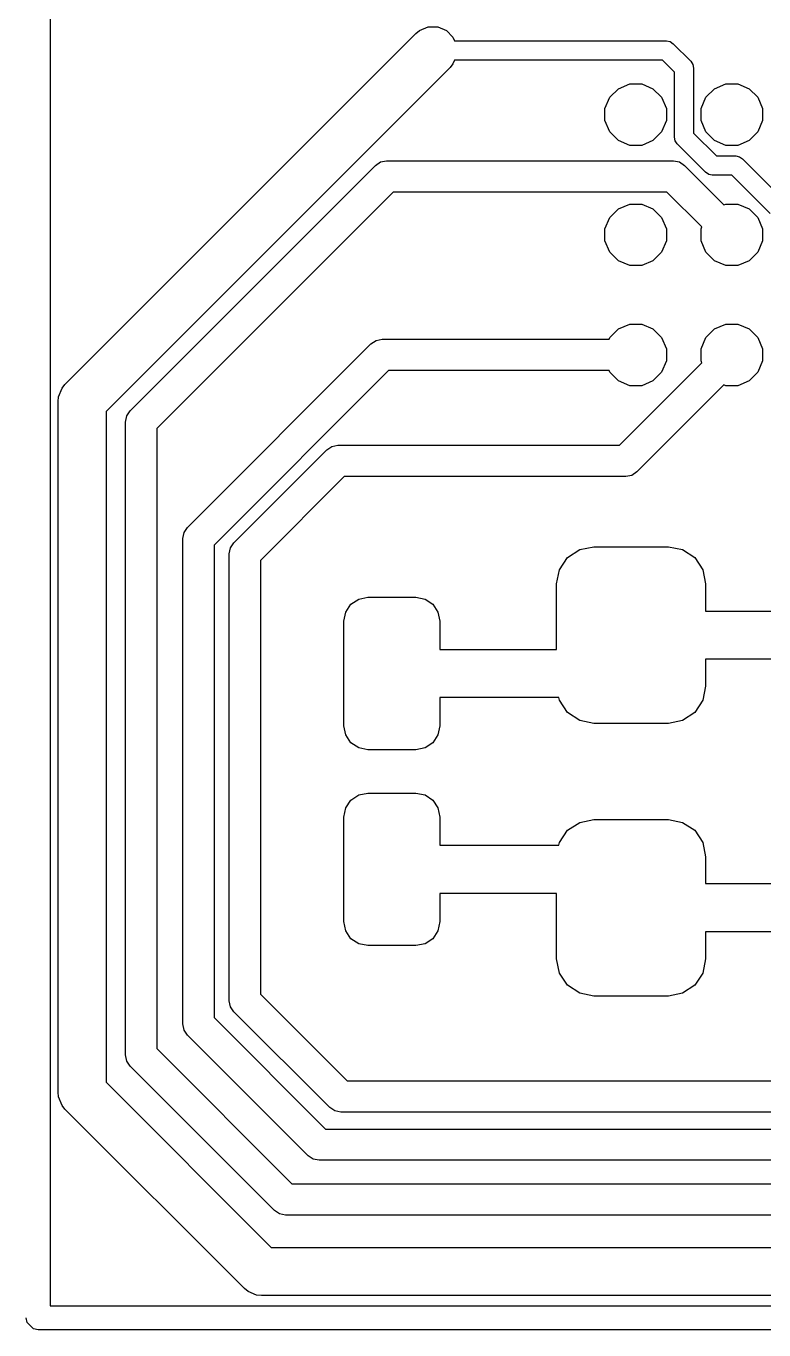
# Model space of a CAD drawing. Extents: x 163.2 to 181.3, y -89.4 to -81.1.
# Drawn here: x 164.4 to 167.47, y -89.38 to -83.95 of the extents above; entities that cross this region are included whole.
import ezdxf

# ---------------------------------------------------------------- set-up
doc = ezdxf.new("R2010")
doc.units = 13
doc.layers.add('BLACK', color=7, linetype='CONTINUOUS')

msp = doc.modelspace()

# ---------------------------------------------------------------- linework, layer by layer
at = {"layer": 'BLACK'}
for points in [[(164.496, -81.166), (164.496, -89.278)], [(164.496, -81.166), (164.496, -89.278)], [(164.558, -85.444), (166.019, -83.983)], [(166.019, -83.983), (166.034, -83.971)], [(166.034, -83.971), (166.07, -83.956)], [(166.07, -83.956), (166.11, -83.956)], [(166.11, -83.956), (166.146, -83.971)], [(166.146, -83.971), (166.173, -83.998)], [(166.173, -83.998), (166.18, -84.014)], [(166.18, -84.014), (167.062, -84.014)], [(167.062, -84.014), (167.077, -84.017)], [(167.077, -84.017), (167.09, -84.026)], [(167.09, -84.026), (167.163, -84.099)], [(166.18, -84.094), (166.173, -84.11)], [(167.045, -84.094), (166.18, -84.094)], [(167.095, -84.144), (167.045, -84.094)], [(166.161, -84.125), (164.729, -85.556)], [(166.173, -84.11), (166.161, -84.125)], [(167.095, -84.415), (167.095, -84.144)], [(167.163, -84.099), (167.172, -84.112)], [(167.172, -84.112), (167.175, -84.127)], [(167.175, -84.127), (167.175, -84.398)], [(166.862, -84.213), (166.909, -84.193)], [(166.909, -84.193), (166.959, -84.193)], [(166.959, -84.193), (167.006, -84.213)], [(167.262, -84.213), (167.309, -84.193)], [(167.309, -84.193), (167.359, -84.193)], [(167.359, -84.193), (167.406, -84.213)], [(166.806, -84.296), (166.826, -84.249)], [(166.826, -84.249), (166.862, -84.213)], [(167.006, -84.213), (167.042, -84.249)], [(167.042, -84.249), (167.062, -84.296)], [(167.206, -84.296), (167.226, -84.249)], [(167.226, -84.249), (167.262, -84.213)], [(167.406, -84.213), (167.442, -84.249)], [(167.442, -84.249), (167.462, -84.296)], [(166.806, -84.346), (166.806, -84.296)], [(167.062, -84.296), (167.062, -84.346)], [(167.206, -84.346), (167.206, -84.296)], [(167.462, -84.296), (167.462, -84.346)], [(166.826, -84.393), (166.806, -84.346)], [(167.062, -84.346), (167.042, -84.393)], [(167.226, -84.393), (167.206, -84.346)], [(167.462, -84.346), (167.442, -84.393)], [(166.862, -84.429), (166.826, -84.393)], [(167.042, -84.393), (167.006, -84.429)], [(167.098, -84.43), (167.095, -84.415)], [(167.175, -84.398), (167.27, -84.493)], [(167.262, -84.429), (167.226, -84.393)], [(167.442, -84.393), (167.406, -84.429)], [(166.909, -84.449), (166.862, -84.429)], [(166.959, -84.449), (166.909, -84.449)], [(167.006, -84.429), (166.959, -84.449)], [(167.107, -84.443), (167.098, -84.43)], [(167.225, -84.561), (167.107, -84.443)], [(167.309, -84.449), (167.262, -84.429)], [(167.359, -84.449), (167.309, -84.449)], [(167.406, -84.429), (167.359, -84.449)], [(165.851, -84.532), (165.872, -84.518)], [(165.872, -84.518), (165.897, -84.513)], [(165.897, -84.513), (167.091, -84.513)], [(167.091, -84.513), (167.116, -84.518)], [(167.116, -84.518), (167.137, -84.532)], [(167.27, -84.493), (167.351, -84.493)], [(167.351, -84.493), (167.366, -84.496)], [(167.366, -84.496), (167.379, -84.505)], [(167.379, -84.505), (167.562, -84.688)], [(164.829, -85.554), (165.851, -84.532)], [(167.137, -84.532), (167.301, -84.696)], [(167.238, -84.57), (167.225, -84.561)], [(167.253, -84.573), (167.238, -84.57)], [(167.334, -84.573), (167.253, -84.573)], [(167.494, -84.733), (167.334, -84.573)], [(165.924, -84.643), (164.94, -85.627)], [(167.064, -84.643), (165.924, -84.643)], [(167.209, -84.788), (167.064, -84.643)], [(166.826, -84.749), (166.862, -84.713)], [(166.862, -84.713), (166.909, -84.693)], [(166.909, -84.693), (166.959, -84.693)], [(166.959, -84.693), (167.006, -84.713)], [(167.006, -84.713), (167.042, -84.749)], [(167.301, -84.696), (167.309, -84.693)], [(167.309, -84.693), (167.359, -84.693)], [(167.359, -84.693), (167.406, -84.713)], [(167.406, -84.713), (167.442, -84.749)], [(166.806, -84.796), (166.826, -84.749)], [(166.806, -84.846), (166.806, -84.796)], [(167.042, -84.749), (167.062, -84.796)], [(167.062, -84.796), (167.062, -84.846)], [(167.206, -84.796), (167.209, -84.788)], [(167.206, -84.846), (167.206, -84.796)], [(167.442, -84.749), (167.462, -84.796)], [(167.462, -84.796), (167.462, -84.846)], [(166.826, -84.893), (166.806, -84.846)], [(167.062, -84.846), (167.042, -84.893)], [(167.226, -84.893), (167.206, -84.846)], [(167.462, -84.846), (167.442, -84.893)], [(166.862, -84.929), (166.826, -84.893)], [(167.042, -84.893), (167.006, -84.929)], [(167.262, -84.929), (167.226, -84.893)], [(167.442, -84.893), (167.406, -84.929)], [(166.909, -84.949), (166.862, -84.929)], [(166.959, -84.949), (166.909, -84.949)], [(167.006, -84.929), (166.959, -84.949)], [(167.309, -84.949), (167.262, -84.929)], [(167.359, -84.949), (167.309, -84.949)], [(167.406, -84.929), (167.359, -84.949)], [(166.826, -85.249), (166.862, -85.213)], [(166.862, -85.213), (166.909, -85.193)], [(166.909, -85.193), (166.959, -85.193)], [(166.959, -85.193), (167.006, -85.213)], [(167.006, -85.213), (167.042, -85.249)], [(167.226, -85.249), (167.262, -85.213)], [(167.262, -85.213), (167.309, -85.193)], [(167.309, -85.193), (167.359, -85.193)], [(167.359, -85.193), (167.406, -85.213)], [(167.406, -85.213), (167.442, -85.249)], [(165.068, -86.039), (165.832, -85.275)], [(165.832, -85.275), (165.853, -85.261)], [(165.853, -85.261), (165.878, -85.256)], [(165.878, -85.256), (166.823, -85.256)], [(166.823, -85.256), (166.826, -85.249)], [(167.042, -85.249), (167.062, -85.296)], [(167.206, -85.296), (167.226, -85.249)], [(167.442, -85.249), (167.462, -85.296)], [(167.062, -85.296), (167.062, -85.346)], [(167.206, -85.346), (167.206, -85.296)], [(167.462, -85.296), (167.462, -85.346)], [(165.905, -85.386), (165.179, -86.112)], [(166.823, -85.386), (165.905, -85.386)], [(166.826, -85.393), (166.823, -85.386)], [(166.862, -85.429), (166.826, -85.393)], [(166.866, -85.697), (167.209, -85.354)], [(167.042, -85.393), (167.006, -85.429)], [(167.062, -85.346), (167.042, -85.393)], [(167.209, -85.354), (167.206, -85.346)], [(167.442, -85.393), (167.406, -85.429)], [(167.462, -85.346), (167.442, -85.393)], [(164.546, -85.459), (164.558, -85.444)], [(166.909, -85.449), (166.862, -85.429)], [(166.959, -85.449), (166.909, -85.449)], [(167.301, -85.446), (166.939, -85.808)], [(167.006, -85.429), (166.959, -85.449)], [(167.309, -85.449), (167.301, -85.446)], [(167.359, -85.449), (167.309, -85.449)], [(167.406, -85.429), (167.359, -85.449)], [(164.529, -85.515), (164.531, -85.495)], [(164.531, -85.495), (164.546, -85.459)], [(164.529, -88.388), (164.529, -85.515)], [(164.729, -85.556), (164.729, -88.347)], [(164.815, -85.575), (164.829, -85.554)], [(164.81, -85.6), (164.815, -85.575)], [(164.81, -88.234), (164.81, -85.6)], [(164.94, -85.627), (164.94, -88.207)], [(165.261, -86.103), (165.648, -85.716)], [(165.648, -85.716), (165.669, -85.702)], [(165.669, -85.702), (165.694, -85.697)], [(165.694, -85.697), (166.866, -85.697)], [(165.721, -85.827), (165.372, -86.176)], [(166.893, -85.827), (165.721, -85.827)], [(166.918, -85.822), (166.893, -85.827)], [(166.939, -85.808), (166.918, -85.822)], [(165.054, -86.06), (165.068, -86.039)], [(165.049, -86.085), (165.054, -86.06)], [(165.049, -88.105), (165.049, -86.085)], [(165.179, -86.112), (165.179, -88.078)], [(165.242, -86.149), (165.247, -86.124)], [(165.242, -88.008), (165.242, -86.149)], [(165.247, -86.124), (165.261, -86.103)], [(166.65, -86.164), (166.701, -86.131)], [(166.701, -86.131), (166.76, -86.119)], [(166.76, -86.119), (167.07, -86.119)], [(167.07, -86.119), (167.129, -86.131)], [(167.129, -86.131), (167.18, -86.164)], [(165.372, -86.176), (165.372, -87.981)], [(166.617, -86.215), (166.65, -86.164)], [(167.18, -86.164), (167.213, -86.215)], [(166.605, -86.274), (166.617, -86.215)], [(167.213, -86.215), (167.225, -86.274)], [(166.605, -86.547), (166.605, -86.274)], [(167.225, -86.274), (167.225, -86.387)], [(165.727, -86.391), (165.748, -86.358)], [(165.748, -86.358), (165.781, -86.337)], [(165.781, -86.337), (165.819, -86.329)], [(165.819, -86.329), (166.019, -86.329)], [(166.019, -86.329), (166.057, -86.337)], [(166.057, -86.337), (166.09, -86.358)], [(166.09, -86.358), (166.111, -86.391)], [(165.719, -86.429), (165.727, -86.391)], [(166.111, -86.391), (166.119, -86.429)], [(167.225, -86.387), (167.688, -86.387)], [(165.719, -86.864), (165.719, -86.429)], [(166.119, -86.429), (166.119, -86.547)], [(166.119, -86.547), (166.605, -86.547)], [(167.225, -86.587), (167.225, -86.699)], [(167.688, -86.587), (167.225, -86.587)], [(167.225, -86.699), (167.213, -86.758)], [(166.119, -86.747), (166.119, -86.864)], [(166.614, -86.747), (166.119, -86.747)], [(166.617, -86.758), (166.614, -86.747)], [(166.65, -86.809), (166.617, -86.758)], [(167.213, -86.758), (167.18, -86.809)], [(166.701, -86.842), (166.65, -86.809)], [(166.76, -86.854), (166.701, -86.842)], [(167.07, -86.854), (166.76, -86.854)], [(167.129, -86.842), (167.07, -86.854)], [(167.18, -86.809), (167.129, -86.842)], [(165.727, -86.902), (165.719, -86.864)], [(165.748, -86.935), (165.727, -86.902)], [(166.111, -86.902), (166.09, -86.935)], [(166.119, -86.864), (166.111, -86.902)], [(165.781, -86.956), (165.748, -86.935)], [(165.819, -86.964), (165.781, -86.956)], [(166.019, -86.964), (165.819, -86.964)], [(166.057, -86.956), (166.019, -86.964)], [(166.09, -86.935), (166.057, -86.956)], [(165.727, -87.206), (165.748, -87.173)], [(165.748, -87.173), (165.781, -87.152)], [(165.781, -87.152), (165.819, -87.144)], [(165.819, -87.144), (166.019, -87.144)], [(166.019, -87.144), (166.057, -87.152)], [(166.057, -87.152), (166.09, -87.173)], [(166.09, -87.173), (166.111, -87.206)], [(165.719, -87.244), (165.727, -87.206)], [(166.111, -87.206), (166.119, -87.244)], [(165.719, -87.679), (165.719, -87.244)], [(166.119, -87.244), (166.119, -87.361)], [(166.65, -87.299), (166.701, -87.266)], [(166.701, -87.266), (166.76, -87.254)], [(166.76, -87.254), (167.07, -87.254)], [(167.07, -87.254), (167.129, -87.266)], [(167.129, -87.266), (167.18, -87.299)], [(166.614, -87.361), (166.617, -87.35)], [(166.617, -87.35), (166.65, -87.299)], [(167.18, -87.299), (167.213, -87.35)], [(167.213, -87.35), (167.225, -87.409)], [(166.119, -87.361), (166.614, -87.361)], [(167.225, -87.409), (167.225, -87.521)], [(166.119, -87.562), (166.119, -87.679)], [(166.605, -87.562), (166.119, -87.562)], [(166.605, -87.834), (166.605, -87.562)], [(167.225, -87.521), (167.688, -87.521)], [(165.727, -87.717), (165.719, -87.679)], [(165.748, -87.75), (165.727, -87.717)], [(166.111, -87.717), (166.09, -87.75)], [(166.119, -87.679), (166.111, -87.717)], [(167.225, -87.721), (167.225, -87.834)], [(167.688, -87.721), (167.225, -87.721)], [(165.781, -87.771), (165.748, -87.75)], [(165.819, -87.779), (165.781, -87.771)], [(166.019, -87.779), (165.819, -87.779)], [(166.057, -87.771), (166.019, -87.779)], [(166.09, -87.75), (166.057, -87.771)], [(166.617, -87.893), (166.605, -87.834)], [(167.225, -87.834), (167.213, -87.893)], [(166.65, -87.944), (166.617, -87.893)], [(167.213, -87.893), (167.18, -87.944)], [(166.701, -87.977), (166.65, -87.944)], [(167.18, -87.944), (167.129, -87.977)], [(165.372, -87.981), (165.733, -88.342)], [(166.76, -87.989), (166.701, -87.977)], [(167.07, -87.989), (166.76, -87.989)], [(167.129, -87.977), (167.07, -87.989)], [(165.247, -88.033), (165.242, -88.008)], [(165.261, -88.054), (165.247, -88.033)], [(165.66, -88.453), (165.261, -88.054)], [(165.054, -88.13), (165.049, -88.105)], [(165.179, -88.078), (165.643, -88.542)], [(165.068, -88.151), (165.054, -88.13)], [(165.57, -88.653), (165.068, -88.151)], [(164.94, -88.207), (165.503, -88.77)], [(164.815, -88.259), (164.81, -88.234)], [(164.829, -88.28), (164.815, -88.259)], [(165.43, -88.881), (164.829, -88.28)], [(164.729, -88.347), (165.417, -89.035)], [(165.733, -88.342), (169.277, -88.342)], [(164.531, -88.408), (164.529, -88.388)], [(164.546, -88.444), (164.531, -88.408)], [(164.558, -88.459), (164.546, -88.444)], [(165.305, -89.206), (164.558, -88.459)], [(165.681, -88.467), (165.66, -88.453)], [(165.706, -88.472), (165.681, -88.467)], [(169.304, -88.472), (165.706, -88.472)], [(165.643, -88.542), (171.525, -88.542)], [(165.591, -88.667), (165.57, -88.653)], [(165.616, -88.672), (165.591, -88.667)], [(171.552, -88.672), (165.616, -88.672)], [(165.503, -88.77), (172.432, -88.77)], [(165.451, -88.895), (165.43, -88.881)], [(165.476, -88.9), (165.451, -88.895)], [(172.459, -88.9), (165.476, -88.9)], [(165.417, -89.035), (173.549, -89.035)], [(165.32, -89.218), (165.305, -89.206)], [(165.356, -89.233), (165.32, -89.218)], [(165.376, -89.235), (165.356, -89.233)], [(173.59, -89.235), (165.376, -89.235)], [(164.496, -89.278), (181.177, -89.278)], [(164.496, -89.278), (181.177, -89.278)], [(164.4, -89.347), (164.396, -89.328)], [(164.4, -89.347), (164.396, -89.328)], [(164.427, -89.374), (164.4, -89.347)], [(164.427, -89.374), (164.4, -89.347)], [(164.446, -89.378), (164.427, -89.374)], [(164.446, -89.378), (164.427, -89.374)], [(181.227, -89.378), (164.446, -89.378)], [(181.227, -89.378), (164.446, -89.378)]]:
    msp.add_lwpolyline(points, dxfattribs=at)

doc.saveas('drawing.dxf')
